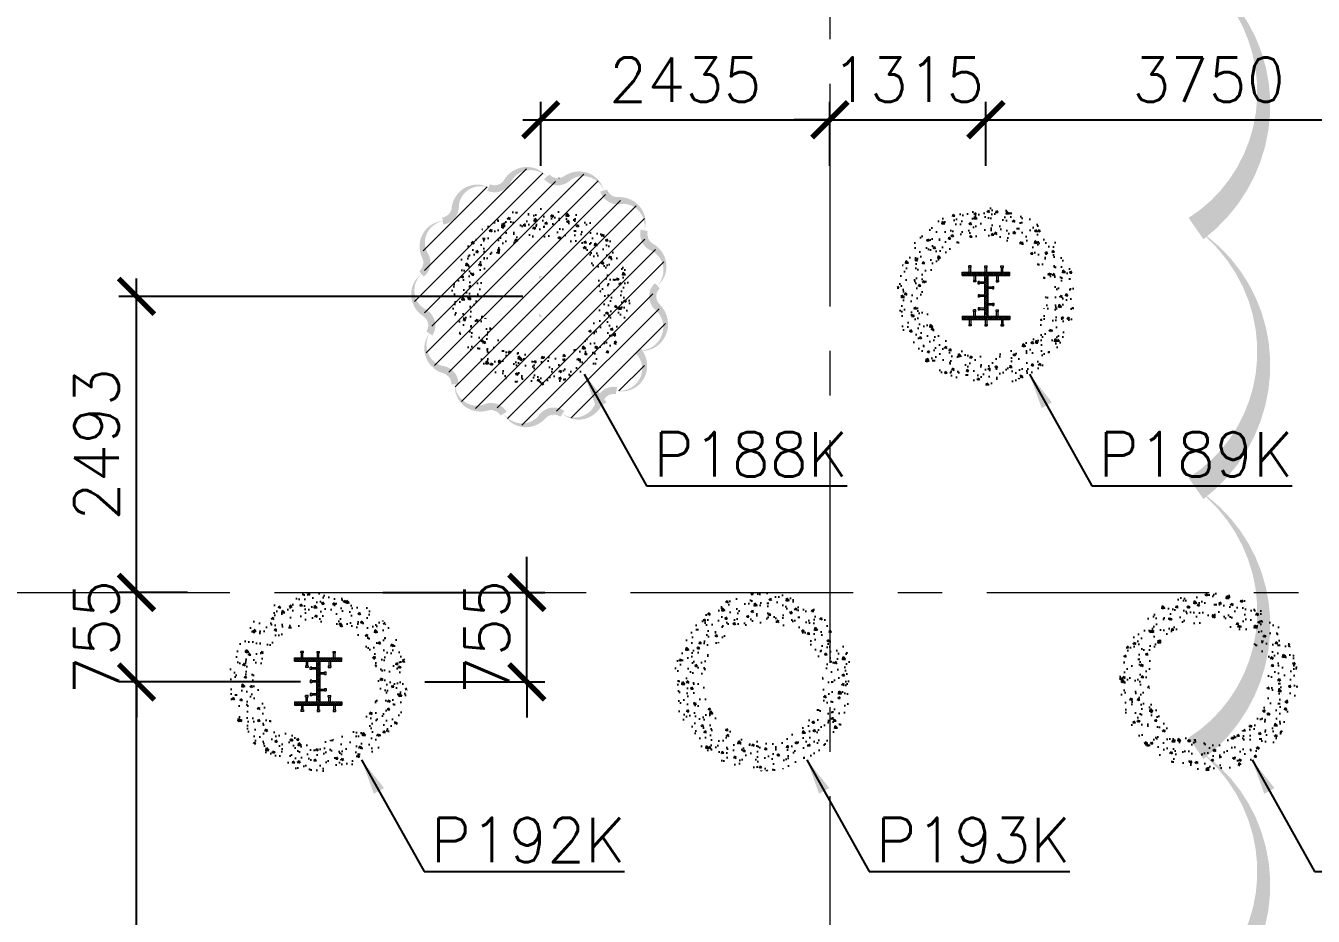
# Model space of a CAD drawing. Header units: millimetres. Extents: x -346728 to 1320345, y -537202 to -385966.
# Drawn here: x 199765 to 210610, y -435219 to -427720 of the extents above; entities that cross this region are included whole.
import ezdxf

# ---------------------------------------------------------------- set-up
doc = ezdxf.new("R2010")
doc.units = ezdxf.units.MM
doc.header["$LTSCALE"] = 100
doc.linetypes.add('X1326_GLB$0$CENTER', pattern=[2, 1.25, -0.25, 0.25, -0.25])
for name, color, linetype, lineweight in [('A-giao thong', 8, 'Continuous', 15), ('KCMANH', 8, 'Continuous', 13), ('KINGPOST', 5, 'Continuous', 20), ('X1326_GLB$0$A-tim', 8, 'X1326_GLB$0$CENTER', 9)]:
    doc.layers.add(name, color=color, linetype=linetype, lineweight=lineweight)
doc.layers.add('CL load', color=1, linetype='Continuous', plot=False)
for name, color, linetype in [('hach', 253, 'Continuous'), ('PILE MARK', 8, 'Continuous'), ('PL', 3, 'Continuous')]:
    doc.layers.add(name, color=color, linetype=linetype)
doc.styles.add('simplex', font='simplex.shx')
doc.dimstyles.new('100', dxfattribs={"dimscale": 150, "dimtxt": 2.5, "dimasz": 2, "dimexe": 1, "dimexo": 1, "dimgap": 1, "dimtad": 1, "dimdec": 0, "dimzin": 0, "dimdsep": 46, "dimtxsty": 'simplex', "dimblk": 'ARCHTICK', "dimcen": 1, "dimdle": 1, "dimclrd": 256, "dimclre": 256, "dimclrt": 6, "dimadec": 0, "dimazin": 0, "dimtfac": 1, "dimtdec": 0, "dimtix": 1, "dimtmove": 2, "dimatfit": 3, "dimfxl": 1, "dimtolj": 1, "dimtzin": 0, "dimarcsym": 0})
pattern_1 = [(45, (188543.33, 11377564.439), (-8.980256121, 8.980256121), []), (135, (188543.33, 11377564.439), (-8.980256121, -8.980256121), [])]

# ---------------------------------------------------------------- blocks, each defined once
blk = doc.blocks.new('_ArchTick')
at = {"color": 0, "linetype": 'ByBlock', "const_width": 0.15}
blk.add_lwpolyline([(-0.5, -0.5), (0.5, 0.5)], dxfattribs=at)
blk = doc.blocks.new('*D394')
at = {"layer": 'CL load', "lineweight": -2, "transparency": 16777216}
for p, q in [((204103, -428899), (204103, -428362)), ((206538, -428899), (206538, -428362)), ((203953, -428512), (206688, -428512))]:
    blk.add_line(p, q, dxfattribs=at)
at = {"layer": 'DEFPOINTS', "color": 0, "transparency": 16777216}
for p in [(206538, -428512), (204103, -429049, 0), (206538, -429049, 0)]:
    blk.add_point(p, dxfattribs=at)
at = {"layer": 'CL load', "lineweight": -2, "transparency": 16777216, "xscale": 300, "yscale": 300, "zscale": 300, "rotation": 180}
blk.add_blockref('_ArchTick', (204103, -428512), dxfattribs=at)
at = {"layer": 'CL load', "lineweight": -2, "transparency": 16777216, "xscale": 300, "yscale": 300, "zscale": 300}
blk.add_blockref('_ArchTick', (206538, -428512), dxfattribs=at)
at = {"layer": 'CL load', "color": 6, "transparency": 16777216, "insert": (205321, -428174), "char_height": 375, "attachment_point": 5, "style": 'simplex'}
blk.add_mtext('\\A1;2435', dxfattribs=at)
blk = doc.blocks.new('*D395')
at = {"layer": 'CL load', "lineweight": -2, "transparency": 16777216}
for p, q in [((206538, -428899), (206538, -428362)), ((207853, -428899), (207853, -428362)), ((206538, -428512), (206238, -428512)), ((206538, -428512), (207853, -428512)), ((207853, -428512), (208153, -428512))]:
    blk.add_line(p, q, dxfattribs=at)
at = {"layer": 'DEFPOINTS', "color": 0, "transparency": 16777216}
for p in [(207853, -428512), (206538, -429049, 0), (207853, -429049)]:
    blk.add_point(p, dxfattribs=at)
at = {"layer": 'CL load', "lineweight": -2, "transparency": 16777216, "xscale": 300, "yscale": 300, "zscale": 300}
blk.add_blockref('_ArchTick', (206538, -428512), dxfattribs=at)
at = {"layer": 'CL load', "lineweight": -2, "transparency": 16777216, "xscale": 300, "yscale": 300, "zscale": 300, "rotation": 180}
blk.add_blockref('_ArchTick', (207853, -428512), dxfattribs=at)
at = {"layer": 'CL load', "color": 6, "transparency": 16777216, "insert": (207196, -428174), "char_height": 375, "attachment_point": 5, "style": 'simplex'}
blk.add_mtext('\\A1;1315', dxfattribs=at)
blk = doc.blocks.new('*D396')
at = {"layer": 'CL load', "lineweight": -2, "transparency": 16777216}
for p, q in [((207853, -428899), (207853, -428362)), ((211603, -428899), (211603, -428362)), ((207703, -428512), (211753, -428512))]:
    blk.add_line(p, q, dxfattribs=at)
at = {"layer": 'DEFPOINTS', "color": 0, "transparency": 16777216}
for p in [(211603, -428512), (207853, -429049), (211603, -429049)]:
    blk.add_point(p, dxfattribs=at)
at = {"layer": 'CL load', "lineweight": -2, "transparency": 16777216, "xscale": 300, "yscale": 300, "zscale": 300, "rotation": 180}
blk.add_blockref('_ArchTick', (207853, -428512), dxfattribs=at)
at = {"layer": 'CL load', "lineweight": -2, "transparency": 16777216, "xscale": 300, "yscale": 300, "zscale": 300}
blk.add_blockref('_ArchTick', (211603, -428512), dxfattribs=at)
at = {"layer": 'CL load', "color": 6, "transparency": 16777216, "insert": (209728, -428174), "char_height": 375, "attachment_point": 5, "style": 'simplex'}
blk.add_mtext('\\A1;3750', dxfattribs=at)
blk = doc.blocks.new('*D411')
at = {"layer": 'CL load', "lineweight": -2, "transparency": 16777216}
for p, q in [((203986, -432492), (203986, -432192)), ((202772, -432492), (204136, -432492)), ((203986, -433246), (203986, -432492)), ((203128, -433246), (204136, -433246)), ((203986, -433246), (203986, -433546))]:
    blk.add_line(p, q, dxfattribs=at)
at = {"layer": 'DEFPOINTS', "color": 0, "transparency": 16777216}
for p in [(202622, -432492, 0), (203986, -432492), (202978, -433246, 0)]:
    blk.add_point(p, dxfattribs=at)
at = {"layer": 'CL load', "lineweight": -2, "transparency": 16777216, "xscale": 300, "yscale": 300, "zscale": 300}
for p, rotation in [((203986, -432492), 270), ((203986, -433246), 90)]:
    blk.add_blockref('_ArchTick', p, dxfattribs=dict(at, rotation=rotation))
at = {"layer": 'CL load', "color": 6, "transparency": 16777216, "insert": (203649, -432869), "char_height": 375, "attachment_point": 5, "rotation": 90, "style": 'simplex'}
blk.add_mtext('\\A1;755', dxfattribs=at)
blk = doc.blocks.new('*D417')
at = {"layer": 'CL load', "lineweight": -2, "transparency": 16777216}
for p, q in [((200698, -439892), (200698, -433096)), ((202078, -433246), (200548, -433246)), ((202078, -439742), (200548, -439742))]:
    blk.add_line(p, q, dxfattribs=at)
at = {"layer": 'DEFPOINTS', "color": 0, "transparency": 16777216}
for p in [(200698, -433246), (202228, -433246), (202228, -439742)]:
    blk.add_point(p, dxfattribs=at)
at = {"layer": 'CL load', "lineweight": -2, "transparency": 16777216, "xscale": 300, "yscale": 300, "zscale": 300}
for p, rotation in [((200698, -433246), 90), ((200698, -439742), 270)]:
    blk.add_blockref('_ArchTick', p, dxfattribs=dict(at, rotation=rotation))
at = {"layer": 'CL load', "color": 6, "transparency": 16777216, "insert": (200361, -436494), "char_height": 375, "attachment_point": 5, "rotation": 90, "style": 'simplex'}
blk.add_mtext('\\A1;6495', dxfattribs=at)
blk = doc.blocks.new('*D418')
at = {"layer": 'CL load', "lineweight": -2, "transparency": 16777216}
for p, q in [((200698, -432492), (200698, -432192)), ((201128, -432492), (200548, -432492)), ((200698, -433246), (200698, -432492)), ((202078, -433246), (200548, -433246)), ((200698, -433246), (200698, -433546))]:
    blk.add_line(p, q, dxfattribs=at)
at = {"layer": 'DEFPOINTS', "color": 0, "transparency": 16777216}
for p in [(200698, -432492), (201278, -432492), (202228, -433246)]:
    blk.add_point(p, dxfattribs=at)
at = {"layer": 'CL load', "lineweight": -2, "transparency": 16777216, "xscale": 300, "yscale": 300, "zscale": 300}
for p, rotation in [((200698, -432492), 270), ((200698, -433246), 90)]:
    blk.add_blockref('_ArchTick', p, dxfattribs=dict(at, rotation=rotation))
at = {"layer": 'CL load', "color": 6, "transparency": 16777216, "insert": (200361, -432869), "char_height": 375, "attachment_point": 5, "rotation": 90, "style": 'simplex'}
blk.add_mtext('\\A1;755', dxfattribs=at)
blk = doc.blocks.new('*D419')
at = {"layer": 'CL load', "lineweight": -2, "transparency": 16777216}
for p, q in [((200698, -432642), (200698, -429849)), ((203953, -429999), (200548, -429999)), ((201128, -432492), (200548, -432492))]:
    blk.add_line(p, q, dxfattribs=at)
at = {"layer": 'DEFPOINTS', "color": 0, "transparency": 16777216}
for p in [(200698, -429999), (204103, -429999), (201278, -432492)]:
    blk.add_point(p, dxfattribs=at)
at = {"layer": 'CL load', "lineweight": -2, "transparency": 16777216, "xscale": 300, "yscale": 300, "zscale": 300}
for p, rotation in [((200698, -429999), 90), ((200698, -432492), 270)]:
    blk.add_blockref('_ArchTick', p, dxfattribs=dict(at, rotation=rotation))
at = {"layer": 'CL load', "color": 6, "transparency": 16777216, "insert": (200361, -431245), "char_height": 375, "attachment_point": 5, "rotation": 90, "style": 'simplex'}
blk.add_mtext('\\A1;2493', dxfattribs=at)
blk = doc.blocks.new('LVL-KHUNGTEN')
blk.add_lwpolyline([(61072.9, 41092.8), (119123.5, 41092.8), (119123.5, 61.9), (61072.9, 61.9)], close=True)
blk = doc.blocks.new('KP50 TOI SAN L1')
at = {"ltscale": 0.1}
h = blk.add_hatch(color=3, dxfattribs=at)
h.dxf.hatch_style = 1
h.paths.add_polyline_path([(14, 171), (-14, 171), (-14, 142)])
h.paths.add_polyline_path([(-14, -142), (-14, -171), (14, -171)])
at = {"layer": 'KCMANH', "linetype": 'ByBlock'}
h = blk.add_hatch(dxfattribs=at)
h.set_pattern_fill('ANSI37', color=3, scale=4, style=0)
h.set_pattern_definition(pattern_1)
h.paths.add_polyline_path([(-200, 200), (-200, 171), (200, 171), (200, 200)])
h = blk.add_hatch(dxfattribs=at)
h.set_pattern_fill('ANSI37', color=3, scale=4, style=0)
h.set_pattern_definition([(45, (188728.93, 11377564.439), (-8.980256121, 8.980256121), []), (135, (188728.93, 11377564.439), (-8.980256121, -8.980256121), [])])
h.paths.add_polyline_path([(14, 171), (-14, 142), (-14, -142), (14, -171)])
h = blk.add_hatch(dxfattribs=at)
h.set_pattern_fill('ANSI37', color=3, scale=4, style=0)
h.set_pattern_definition(pattern_1)
h.paths.add_polyline_path([(-200, -171), (-200, -200), (200, -200), (200, -171)])
for p, q in [((-125, 253), (-146, 253)), ((-146, 240), (-146, 253)), ((-125, 240), (-146, 240)), ((-142, 200), (-142, 240)), ((-129, 200), (-129, 240)), ((-125, 240), (-125, 253)), ((-10, 253), (10, 253)), ((-10, 240), (-10, 253)), ((-10, 240), (10, 240)), ((-6, 200), (-6, 240)), ((6, 200), (6, 240)), ((10, 240), (10, 253)), ((125, 253), (146, 253)), ((125, 240), (125, 253)), ((125, 240), (146, 240)), ((129, 200), (129, 240)), ((142, 200), (142, 240)), ((146, 240), (146, 253)), ((-85, 131), (-106, 131)), ((-106, 131), (-106, 118)), ((-85, 118), (-106, 118)), ((-102, 171), (-102, 131)), ((-89, 171), (-89, 131)), ((-85, 131), (-85, 118)), ((-67, 100), (-67, 120)), ((-54, 120), (-67, 120)), ((-54, 100), (-54, 120)), ((-14, 116), (-54, 116)), ((85, 131), (106, 131)), ((85, 131), (85, 118)), ((85, 118), (106, 118)), ((89, 171), (89, 131)), ((102, 171), (102, 131)), ((106, 131), (106, 118)), ((-54, 100), (-67, 100)), ((-67, 10), (-67, -10)), ((-54, 10), (-67, 10)), ((-14, 104), (-54, 104)), ((-54, 10), (-54, -10)), ((-14, 6), (-54, 6)), ((14, 76), (54, 76)), ((14, 64), (54, 64)), ((54, 60), (54, 80)), ((54, 80), (67, 80)), ((54, 60), (67, 60)), ((67, 60), (67, 80)), ((-54, -10), (-67, -10)), ((-67, -100), (-67, -120)), ((-54, -100), (-67, -100)), ((-14, -6), (-54, -6)), ((-54, -100), (-54, -120)), ((-14, -104), (-54, -104)), ((14, -64), (54, -64)), ((14, -76), (54, -76)), ((54, -60), (54, -80)), ((54, -60), (67, -60)), ((54, -80), (67, -80)), ((67, -60), (67, -80)), ((-142, -200), (-142, -240)), ((-129, -200), (-129, -240)), ((-85, -118), (-106, -118)), ((-106, -131), (-106, -118)), ((-85, -131), (-106, -131)), ((-102, -171), (-102, -131)), ((-89, -171), (-89, -131)), ((-85, -131), (-85, -118)), ((-54, -120), (-67, -120)), ((-14, -116), (-54, -116)), ((-6, -200), (-6, -240)), ((6, -200), (6, -240)), ((85, -118), (106, -118)), ((85, -131), (85, -118)), ((85, -131), (106, -131)), ((89, -171), (89, -131)), ((102, -171), (102, -131)), ((106, -131), (106, -118)), ((129, -200), (129, -240)), ((142, -200), (142, -240)), ((-125, -240), (-146, -240)), ((-146, -240), (-146, -253)), ((-125, -253), (-146, -253)), ((-125, -240), (-125, -253)), ((-10, -240), (10, -240)), ((-10, -240), (-10, -253)), ((-10, -253), (10, -253)), ((10, -240), (10, -253)), ((125, -240), (146, -240)), ((125, -240), (125, -253)), ((125, -253), (146, -253)), ((146, -240), (146, -253))]:
    blk.add_line(p, q, dxfattribs=at)
at = {"layer": 'KCMANH', "color": 3, "linetype": 'ByBlock'}
blk.add_line((-200, 200), (200, 200), dxfattribs=at)
at = {"layer": 'KINGPOST', "color": 3, "linetype": 'ByBlock'}
for p, q in [((-200, 171), (-200, 200)), ((-200, 171), (200, 171)), ((-14, 171), (-14, -171)), ((-14, 142), (14, 171)), ((14, 171), (14, -171)), ((200, 171), (200, 200)), ((-200, -171), (200, -171)), ((-200, -171), (-200, -200)), ((-200, -200), (200, -200)), ((-14, -142), (14, -171)), ((200, -171), (200, -200))]:
    blk.add_line(p, q, dxfattribs=at)
at = {"layer": 'KINGPOST', "color": 6, "linetype": 'ByBlock'}
blk.add_lwpolyline([(-14, 0), (14, 0)], dxfattribs=at)
blk = doc.blocks.new('B1 Kingpost Layout Plan1')
at = {"layer": 'KCMANH', "linetype": 'ByBlock'}
for p in [(57490, -15229, 0), (51865, -18476, 0)]:
    blk.add_blockref('KP50 TOI SAN L1', p, dxfattribs=at)

msp = doc.modelspace()

# ---------------------------------------------------------------- hatches: boundary and pattern name
at = {"ltscale": 0.1}
h = msp.add_hatch(color=3, dxfattribs=at)
h.dxf.hatch_style = 1
h.paths.add_polyline_path([(204117.7, -429827.6), (204088.9, -429827.6), (204088.9, -429856.4)])
h.paths.add_polyline_path([(204088.9, -430141.2), (204088.9, -430170), (204117.7, -430170)])
at = {"layer": 'A-giao thong', "transparency": 33554572}
h = msp.add_hatch(dxfattribs=at)
h.set_pattern_fill('ANSI31', color=256, scale=1000)
h.set_pattern_definition([(45, (165754.3, -527255.43), (-88.38835, 88.38835), [])])
edge = h.paths.add_edge_path()
edge.add_arc((204948.4, -429763.1), 200.1, 313.189, 423.189)
edge.add_arc((205094.2, -429474.6), 123.2, 165.32463, 243.189, ccw=False)
edge.add_arc((204781.2, -429392.6), 200.3, 345.32463, 455.32463)
edge.add_arc((204751.2, -429070.5), 123.2, 197.45235, 275.32463, ccw=False)
edge.add_arc((204442.7, -429167.5), 200.2, 17.45235, 127.45235)
edge.add_arc((204246, -428910.7), 123.2, 221.33742, 307.45235, ccw=False)
edge.add_arc((204000.9, -429126.3), 203.2, 41.33742, 151.33742)
edge.add_arc((203714.6, -428969.8), 123.2, 245.97207, 331.33742, ccw=False)
edge.add_arc((203582.9, -429265.2), 200.3, 65.97207, 175.97207)
edge.add_arc((203260.2, -429242.5), 123.2, 278.09941, 355.97207, ccw=False)
edge.add_arc((203305.8, -429562.7), 200.3, 98.09941, 208.09941)
edge.add_arc((203020.4, -429715.1), 123.2, -50.51419, 28.09941, ccw=False)
edge.add_arc((203226.4, -429965), 200.7, 129.48581, 239.48581)
edge.add_arc((203061.9, -430244), 123.2, -33.38585, 59.48581, ccw=False)
edge.add_arc((203331.9, -430421.9), 200.1, 146.61415, 256.61415)
edge.add_arc((203257, -430736.4), 123.2, -1.25134, 76.61415, ccw=False)
edge.add_arc((203580.5, -430743.5), 200.3, 178.74866, 288.74866)
edge.add_arc((203684.5, -431049.8), 123.2, 30.87684, 108.74866, ccw=False)
edge.add_arc((203962, -430883.9), 200.2, 210.87684, 320.87684)
edge.add_arc((204212.9, -431087.9), 123.2, 54.01227, 140.87684, ccw=False)
edge.add_arc((204404.7, -430823.9), 203.1, 234.01227, 344.01227)
edge.add_arc((204718.4, -430913.8), 123.2, 79.39644, 164.01227, ccw=False)
edge.add_arc((204777.9, -430595.9), 200.3, 259.39644, 404.1286)
edge.add_arc((204942.8, -430245.5), 212, 264.27964, 407.39823)
edge.add_arc((205169.6, -429998.8), 123.2, 133.189, 227.39823, ccw=False)
at = {"layer": 'hach'}
h = msp.add_hatch(dxfattribs=at)
h.set_pattern_fill('ANSI31', color=256, scale=70)
h.set_pattern_definition([(45, (121918.56, -508591.22), (-157.15448, 157.15448), [])])
h.paths.add_polyline_path([(142200.7, -410142.2), (128621.2, -428107.5), (155914.1, -501359), (162214.1, -503970.9), (238136.4, -469396.6), (242695.2, -462329.4), (242687.2, -415142.7), (237685.1, -410142.2)])
h.paths.add_polyline_path([(142797.9, -411342.2), (129975.7, -428305.7), (156856.2, -500450.6), (162191.6, -502662.6), (237318.8, -468450.4), (241495.1, -461976.1), (241487, -415639.4), (237188.2, -411342.2)], flags=16)
h = msp.add_hatch(dxfattribs=at)
h.set_pattern_fill('AR-CONC', color=256, scale=4)
h.set_pattern_definition([(50, (121918.56, -508591.2), (728.7387, -63.7563), [76.2, -838.2]), (355, (121918.56, -508591.2), (-140.9737, 764.2274), [60.96, -670.5623]), (100.45144, (121979.3, -508596.54), (587.765, 700.471), [64.76, -712.361]), (46.1842, (121918.6, -508388), (1084.316, -168.1693), [114.3, -1257.3]), (96.63556, (122008.9, -508402), (949.6165, 989.7045), [97.14, -1068.5424]), (351.18415, (121918.6, -508388), (949.6165, 989.7045), [91.44, -1005.839]), (21, (122020.16, -508438.8), (606.4576, -409.0608), [76.2, -838.2]), (326, (122020.16, -508438.8), (247.208, 736.752), [60.96, -670.56]), (71.45144, (122070.7, -508472.9), (853.6657, 327.691), [64.76, -712.3598]), (37.5, (121918.56, -508591.22), (12.3544, 338.22016), [0, -662.432, 0, -680.72, 0, -673.1]), (7.5, (121918.56, -508591.22), (267.27865, 400.7223), [0, -388.112, 0, -647.192, 0, -256.54]), (327.5, (121692, -508591.22), (542.3624, -22.91498), [0, -254, 0, -792.48, 0, -1051.56]), (317.5, (121590.4, -508591.2), (592.5167, 101.706), [0, -330.2, 0, -526.288, 0, -746.76])])
h.paths.add_polyline_path([(142200.7, -410142.2), (128621.2, -428107.5), (155914.1, -501359), (162214.1, -503970.9), (238136.4, -469396.6), (242695.2, -462329.4), (242687.2, -415142.7), (237685.1, -410142.2)])
h.paths.add_polyline_path([(142797.9, -411342.2), (129975.7, -428305.7), (156856.2, -500450.6), (162191.6, -502662.6), (237318.8, -468450.4), (241495.1, -461976.1), (241487, -415639.4), (237188.2, -411342.2)], flags=16)
at = {"layer": 'PL'}
h = msp.add_hatch(dxfattribs=at)
h.set_pattern_fill('AR-CONC', color=6)
h.set_pattern_definition([(130, (211605.03, -442460.07), (-182.1847, -15.9391), [19.05, -209.55]), (185, (211605.03, -442460.07), (35.2434, 191.0568), [15.24, -167.6406]), (79.5486, (211589.85, -442461.4), (-146.9412, 175.1178), [16.19, -178.0902]), (133.8158, (211605.03, -442409.27), (-271.079, -42.0423), [28.575, -314.325]), (83.3644, (211582.44, -442412.78), (-237.404, 247.426), [24.285, -267.1356]), (188.8158, (211605.03, -442409.27), (-237.404, 247.426), [22.86, -251.4597]), (159, (211579.63, -442421.97), (-151.6144, -102.2652), [19.05, -209.55]), (214, (211579.63, -442421.97), (-61.802, 184.188), [15.24, -167.64]), (108.5486, (211567, -442430.5), (-213.4164, 81.9228), [16.19, -178.09]), (142.5, (211605.03, -442460.07), (-3.0886, 84.55504), [0, -165.608, 0, -170.18, 0, -168.275]), (172.5, (211605.03, -442460.07), (-66.81966, 100.1806), [0, -97.028, 0, -161.798, 0, -64.135]), (212.5, (211661.67, -442460.07), (-135.5906, -5.72874), [0, -63.5, 0, -198.12, 0, -262.89]), (222.5, (211687.07, -442460.07), (-148.1292, 25.4265), [0, -82.55, 0, -131.572, 0, -186.69])])
edge = h.paths.add_edge_path()
edge.add_ellipse((204103.3, -429998.8), major_axis=(530.3, 530.3), ratio=1, start_angle=135, end_angle=315)
edge.add_ellipse((204103.3, -429998.8), major_axis=(530.3, 530.3), ratio=1, start_angle=315, end_angle=495)
edge = h.paths.add_edge_path(flags=16)
edge.add_ellipse((204103.3, -429998.8), major_axis=(-353.6, 353.6), ratio=1, start_angle=45, end_angle=225, ccw=False)
edge.add_ellipse((204103.3, -429998.8), major_axis=(-353.6, 353.6), ratio=1, start_angle=-135, end_angle=45, ccw=False)
h.paths.add_polyline_path([(204103.3, -429498.8), (204536.3, -430248.8), (203670.3, -430248.8)], flags=0)
h = msp.add_hatch(dxfattribs=at)
h.set_pattern_fill('AR-CONC', color=6)
h.set_pattern_definition([(130, (211605.03, -442460.07), (-182.1847, -15.9391), [19.05, -209.55]), (185, (211605.03, -442460.07), (35.2434, 191.0568), [15.24, -167.6406]), (79.5486, (211589.85, -442461.4), (-146.9412, 175.1178), [16.19, -178.0902]), (133.8158, (211605.03, -442409.27), (-271.079, -42.0423), [28.575, -314.325]), (83.3644, (211582.44, -442412.78), (-237.404, 247.426), [24.285, -267.1356]), (188.8158, (211605.03, -442409.27), (-237.404, 247.426), [22.86, -251.4597]), (159, (211579.63, -442421.97), (-151.6144, -102.2652), [19.05, -209.55]), (214, (211579.63, -442421.97), (-61.802, 184.188), [15.24, -167.64]), (108.5486, (211567, -442430.5), (-213.4164, 81.9228), [16.19, -178.09]), (142.5, (211605.03, -442460.07), (-3.0886, 84.55504), [0, -165.608, 0, -170.18, 0, -168.275]), (172.5, (211605.03, -442460.07), (-66.81966, 100.1806), [0, -97.028, 0, -161.798, 0, -64.135]), (212.5, (211661.673, -442460.07), (-135.5906, -5.72874), [0, -63.5, 0, -198.12, 0, -262.89]), (222.5, (211687.07, -442460.07), (-148.1292, 25.4265), [0, -82.55, 0, -131.572, 0, -186.69])])
edge = h.paths.add_edge_path()
edge.add_ellipse((204103.3, -429998.8), major_axis=(530.3, 530.3), ratio=1, start_angle=135, end_angle=315)
edge.add_ellipse((204103.3, -429998.8), major_axis=(530.3, 530.3), ratio=1, start_angle=315, end_angle=495)
edge = h.paths.add_edge_path(flags=16)
edge.add_ellipse((204103.3, -429998.8), major_axis=(-353.6, 353.6), ratio=1, start_angle=45, end_angle=225, ccw=False)
edge.add_ellipse((204103.3, -429998.8), major_axis=(353.6, 353.6), ratio=1, start_angle=-45, end_angle=135, ccw=False)
h.paths.add_polyline_path([(204103.3, -429498.8), (204536.3, -430248.8), (203670.3, -430248.8)], flags=0)
h = msp.add_hatch(dxfattribs=at)
h.set_pattern_fill('AR-CONC', color=6)
h.set_pattern_definition([(130, (207855.03, -442460.07), (-182.1847, -15.9391), [19.05, -209.55]), (185, (207855.03, -442460.07), (35.2434, 191.0568), [15.24, -167.6406]), (79.5486, (207839.85, -442461.4), (-146.9412, 175.1178), [16.19, -178.0902]), (133.8158, (207855.03, -442409.27), (-271.079, -42.0423), [28.575, -314.325]), (83.3644, (207832.44, -442412.78), (-237.404, 247.426), [24.285, -267.1356]), (188.8158, (207855.03, -442409.27), (-237.404, 247.426), [22.86, -251.46]), (159, (207829.63, -442421.97), (-151.6144, -102.2652), [19.05, -209.55]), (214, (207829.63, -442421.97), (-61.802, 184.188), [15.24, -167.64]), (108.5486, (207817, -442430.5), (-213.4164, 81.9228), [16.19, -178.09]), (142.5, (207855.03, -442460.07), (-3.0886, 84.55504), [0, -165.608, 0, -170.18, 0, -168.275]), (172.5, (207855.03, -442460.07), (-66.81966, 100.1806), [0, -97.028, 0, -161.798, 0, -64.135]), (212.5, (207911.67, -442460.07), (-135.5906, -5.72874), [0, -63.5, 0, -198.12, 0, -262.89]), (222.5, (207937.07, -442460.07), (-148.1292, 25.4265), [0, -82.55, 0, -131.572, 0, -186.69])])
edge = h.paths.add_edge_path()
edge.add_ellipse((207853.3, -429998.8), major_axis=(530.3, 530.3), ratio=1, start_angle=135, end_angle=315)
edge.add_ellipse((207853.3, -429998.8), major_axis=(530.3, 530.3), ratio=1, start_angle=315, end_angle=495)
edge = h.paths.add_edge_path(flags=16)
edge.add_ellipse((207853.3, -429998.8), major_axis=(-353.6, 353.6), ratio=1, start_angle=45, end_angle=225, ccw=False)
edge.add_ellipse((207853.3, -429998.8), major_axis=(-353.6, 353.6), ratio=1, start_angle=-135, end_angle=45, ccw=False)
h.paths.add_polyline_path([(207853.3, -429498.8), (208286.3, -430248.8), (207420.3, -430248.8)], flags=0)
h = msp.add_hatch(dxfattribs=at)
h.set_pattern_fill('AR-CONC', color=6)
h.set_pattern_definition([(130, (207855.03, -442460.07), (-182.1847, -15.9391), [19.05, -209.55]), (185, (207855.03, -442460.07), (35.2434, 191.0568), [15.24, -167.6406]), (79.5486, (207839.85, -442461.4), (-146.9412, 175.1178), [16.19, -178.0902]), (133.8158, (207855.03, -442409.27), (-271.079, -42.0423), [28.575, -314.325]), (83.3644, (207832.44, -442412.78), (-237.404, 247.426), [24.285, -267.1356]), (188.8158, (207855.03, -442409.27), (-237.404, 247.426), [22.86, -251.46]), (159, (207829.63, -442421.97), (-151.6144, -102.2652), [19.05, -209.55]), (214, (207829.63, -442421.97), (-61.802, 184.188), [15.24, -167.64]), (108.5486, (207817, -442430.5), (-213.4164, 81.9228), [16.19, -178.09]), (142.5, (207855.03, -442460.07), (-3.0886, 84.55504), [0, -165.608, 0, -170.18, 0, -168.275]), (172.5, (207855.03, -442460.07), (-66.81966, 100.1806), [0, -97.028, 0, -161.798, 0, -64.135]), (212.5, (207911.673, -442460.07), (-135.5906, -5.72874), [0, -63.5, 0, -198.12, 0, -262.89]), (222.5, (207937.07, -442460.07), (-148.1292, 25.4265), [0, -82.55, 0, -131.572, 0, -186.69])])
edge = h.paths.add_edge_path()
edge.add_ellipse((207853.3, -429998.8), major_axis=(530.3, 530.3), ratio=1, start_angle=135, end_angle=315)
edge.add_ellipse((207853.3, -429998.8), major_axis=(530.3, 530.3), ratio=1, start_angle=315, end_angle=495)
edge = h.paths.add_edge_path(flags=16)
edge.add_ellipse((207853.3, -429998.8), major_axis=(-353.6, 353.6), ratio=1, start_angle=45, end_angle=225, ccw=False)
edge.add_ellipse((207853.3, -429998.8), major_axis=(353.6, 353.6), ratio=1, start_angle=-45, end_angle=135, ccw=False)
h.paths.add_polyline_path([(207853.3, -429498.8), (208286.3, -430248.8), (207420.3, -430248.8)], flags=0)
h = msp.add_hatch(dxfattribs=at)
h.set_pattern_fill('AR-CONC', color=6)
h.set_pattern_definition([(130, (213480.03, -445707.67), (-182.1847, -15.9391), [19.05, -209.55]), (185, (213480.03, -445707.67), (35.2434, 191.0568), [15.24, -167.6406]), (79.5486, (213464.85, -445709), (-146.9412, 175.1178), [16.19, -178.0902]), (133.8158, (213480.03, -445656.87), (-271.079, -42.0423), [28.575, -314.325]), (83.3644, (213457.44, -445660.37), (-237.404, 247.426), [24.285, -267.1356]), (188.8158, (213480.03, -445656.87), (-237.404, 247.426), [22.86, -251.4597]), (159, (213454.63, -445669.57), (-151.6144, -102.2652), [19.05, -209.55]), (214, (213454.63, -445669.57), (-61.802, 184.188), [15.24, -167.64]), (108.5486, (213442, -445678.09), (-213.4164, 81.9228), [16.19, -178.09]), (142.5, (213480.03, -445707.67), (-3.0886, 84.55504), [0, -165.608, 0, -170.18, 0, -168.275]), (172.5, (213480.03, -445707.67), (-66.81966, 100.18057), [0, -97.028, 0, -161.798, 0, -64.135]), (212.5, (213536.67, -445707.67), (-135.5906, -5.72874), [0, -63.5, 0, -198.12, 0, -262.89]), (222.5, (213562.07, -445707.67), (-148.1292, 25.4265), [0, -82.55, 0, -131.572, 0, -186.69])])
edge = h.paths.add_edge_path()
edge.add_ellipse((202228.3, -433246.4), major_axis=(530.3, 530.3), ratio=1, start_angle=135, end_angle=315)
edge.add_ellipse((202228.3, -433246.4), major_axis=(-530.3, 530.3), ratio=1, start_angle=225, end_angle=405)
edge = h.paths.add_edge_path(flags=16)
edge.add_ellipse((202228.3, -433246.4), major_axis=(-353.6, 353.6), ratio=1, start_angle=45, end_angle=225, ccw=False)
edge.add_ellipse((202228.3, -433246.4), major_axis=(353.6, 353.6), ratio=1, start_angle=-45, end_angle=135, ccw=False)
h.paths.add_polyline_path([(202228.3, -432746.4), (202661.3, -433496.4), (201795.3, -433496.4)], flags=0)
h = msp.add_hatch(dxfattribs=at)
h.set_pattern_fill('AR-CONC', color=6)
h.set_pattern_definition([(130, (213480.03, -445707.67), (-182.1847, -15.9391), [19.05, -209.55]), (185, (213480.03, -445707.67), (35.2434, 191.0568), [15.24, -167.6406]), (79.5486, (213464.85, -445709), (-146.9412, 175.1178), [16.19, -178.0902]), (133.8158, (213480.03, -445656.87), (-271.079, -42.0423), [28.575, -314.325]), (83.3644, (213457.44, -445660.37), (-237.404, 247.426), [24.285, -267.1356]), (188.8158, (213480.03, -445656.87), (-237.404, 247.426), [22.86, -251.4597]), (159, (213454.63, -445669.57), (-151.6144, -102.2652), [19.05, -209.55]), (214, (213454.63, -445669.57), (-61.802, 184.188), [15.24, -167.64]), (108.5486, (213442, -445678.09), (-213.4164, 81.9228), [16.19, -178.09]), (142.5, (213480.03, -445707.67), (-3.0886, 84.55504), [0, -165.608, 0, -170.18, 0, -168.275]), (172.5, (213480.03, -445707.67), (-66.81966, 100.18057), [0, -97.028, 0, -161.798, 0, -64.135]), (212.5, (213536.673, -445707.67), (-135.5906, -5.72874), [0, -63.5, 0, -198.12, 0, -262.89]), (222.5, (213562.07, -445707.67), (-148.1292, 25.4265), [0, -82.55, 0, -131.572, 0, -186.69])])
edge = h.paths.add_edge_path()
edge.add_ellipse((202228.3, -433246.4), major_axis=(530.3, 530.3), ratio=1, start_angle=135, end_angle=315)
edge.add_ellipse((202228.3, -433246.4), major_axis=(-530.3, 530.3), ratio=1, start_angle=225, end_angle=405)
edge = h.paths.add_edge_path(flags=16)
edge.add_ellipse((202228.3, -433246.4), major_axis=(-353.6, 353.6), ratio=1, start_angle=45, end_angle=225, ccw=False)
edge.add_ellipse((202228.3, -433246.4), major_axis=(353.6, 353.6), ratio=1, start_angle=-45, end_angle=135, ccw=False)
h.paths.add_polyline_path([(202228.3, -432746.4), (202661.3, -433496.4), (201795.3, -433496.4)], flags=0)
h = msp.add_hatch(dxfattribs=at)
h.set_pattern_fill('AR-CONC', color=6)
h.set_pattern_definition([(130, (209730.03, -445707.67), (-182.1847, -15.9391), [19.05, -209.55]), (185, (209730.03, -445707.67), (35.2434, 191.0568), [15.24, -167.6406]), (79.5486, (209714.85, -445709), (-146.9412, 175.1178), [16.19, -178.0902]), (133.8158, (209730.03, -445656.87), (-271.079, -42.0423), [28.575, -314.325]), (83.3644, (209707.44, -445660.37), (-237.404, 247.426), [24.285, -267.1356]), (188.8158, (209730.03, -445656.87), (-237.404, 247.426), [22.86, -251.46]), (159, (209704.63, -445669.57), (-151.6144, -102.2652), [19.05, -209.55]), (214, (209704.63, -445669.57), (-61.802, 184.188), [15.24, -167.64]), (108.5486, (209692, -445678.09), (-213.4164, 81.9228), [16.19, -178.09]), (142.5, (209730.03, -445707.67), (-3.0886, 84.55504), [0, -165.608, 0, -170.18, 0, -168.275]), (172.5, (209730.03, -445707.67), (-66.81966, 100.1806), [0, -97.028, 0, -161.798, 0, -64.135]), (212.5, (209786.67, -445707.67), (-135.5906, -5.72874), [0, -63.5, 0, -198.12, 0, -262.89]), (222.5, (209812.07, -445707.67), (-148.1292, 25.4265), [0, -82.55, 0, -131.572, 0, -186.69])])
edge = h.paths.add_edge_path()
edge.add_ellipse((205978.3, -433246.4), major_axis=(530.3, 530.3), ratio=1, start_angle=135, end_angle=315)
edge.add_ellipse((205978.3, -433246.4), major_axis=(-530.3, 530.3), ratio=1, start_angle=225, end_angle=405)
edge = h.paths.add_edge_path(flags=16)
edge.add_ellipse((205978.3, -433246.4), major_axis=(-353.6, 353.6), ratio=1, start_angle=45, end_angle=225, ccw=False)
edge.add_ellipse((205978.3, -433246.4), major_axis=(353.6, 353.6), ratio=1, start_angle=-45, end_angle=135, ccw=False)
h.paths.add_polyline_path([(205978.3, -432746.4), (206411.3, -433496.4), (205545.3, -433496.4)], flags=0)
h = msp.add_hatch(dxfattribs=at)
h.set_pattern_fill('AR-CONC', color=6)
h.set_pattern_definition([(130, (209730.03, -445707.67), (-182.1847, -15.9391), [19.05, -209.55]), (185, (209730.03, -445707.67), (35.2434, 191.0568), [15.24, -167.6406]), (79.5486, (209714.85, -445709), (-146.9412, 175.1178), [16.19, -178.0902]), (133.8158, (209730.03, -445656.87), (-271.079, -42.0423), [28.575, -314.325]), (83.3644, (209707.44, -445660.37), (-237.404, 247.426), [24.285, -267.1356]), (188.8158, (209730.03, -445656.87), (-237.404, 247.426), [22.86, -251.46]), (159, (209704.63, -445669.57), (-151.6144, -102.2652), [19.05, -209.55]), (214, (209704.63, -445669.57), (-61.802, 184.188), [15.24, -167.64]), (108.5486, (209692, -445678.09), (-213.4164, 81.9228), [16.19, -178.09]), (142.5, (209730.03, -445707.67), (-3.0886, 84.55504), [0, -165.608, 0, -170.18, 0, -168.275]), (172.5, (209730.03, -445707.67), (-66.81966, 100.1806), [0, -97.028, 0, -161.798, 0, -64.135]), (212.5, (209786.673, -445707.67), (-135.5906, -5.72874), [0, -63.5, 0, -198.12, 0, -262.89]), (222.5, (209812.07, -445707.67), (-148.1292, 25.4265), [0, -82.55, 0, -131.572, 0, -186.69])])
edge = h.paths.add_edge_path()
edge.add_ellipse((205978.3, -433246.4), major_axis=(530.3, 530.3), ratio=1, start_angle=135, end_angle=315)
edge.add_ellipse((205978.3, -433246.4), major_axis=(-530.3, 530.3), ratio=1, start_angle=225, end_angle=405)
edge = h.paths.add_edge_path(flags=16)
edge.add_ellipse((205978.3, -433246.4), major_axis=(-353.6, 353.6), ratio=1, start_angle=45, end_angle=225, ccw=False)
edge.add_ellipse((205978.3, -433246.4), major_axis=(353.6, 353.6), ratio=1, start_angle=-45, end_angle=135, ccw=False)
h.paths.add_polyline_path([(205978.3, -432746.4), (206411.3, -433496.4), (205545.3, -433496.4)], flags=0)
h = msp.add_hatch(dxfattribs=at)
h.set_pattern_fill('AR-CONC', color=6)
h.set_pattern_definition([(130, (205980.03, -445707.67), (-182.1847, -15.9391), [19.05, -209.55]), (185, (205980.03, -445707.67), (35.2434, 191.0568), [15.24, -167.6406]), (79.5486, (205964.85, -445709), (-146.9412, 175.1178), [16.19, -178.0902]), (133.8158, (205980.03, -445656.87), (-271.079, -42.0423), [28.575, -314.325]), (83.3644, (205957.44, -445660.37), (-237.404, 247.426), [24.285, -267.1356]), (188.8158, (205980.03, -445656.87), (-237.404, 247.426), [22.86, -251.46]), (159, (205954.63, -445669.57), (-151.6144, -102.2652), [19.05, -209.55]), (214, (205954.63, -445669.57), (-61.802, 184.188), [15.24, -167.64]), (108.5486, (205942, -445678.09), (-213.4164, 81.9228), [16.19, -178.09]), (142.5, (205980.03, -445707.67), (-3.0886, 84.55504), [0, -165.608, 0, -170.18, 0, -168.275]), (172.5, (205980.03, -445707.67), (-66.81966, 100.1806), [0, -97.028, 0, -161.798, 0, -64.135]), (212.5, (206036.67, -445707.67), (-135.5906, -5.72874), [0, -63.5, 0, -198.12, 0, -262.89]), (222.5, (206062.07, -445707.67), (-148.1292, 25.4265), [0, -82.55, 0, -131.572, 0, -186.69])])
edge = h.paths.add_edge_path()
edge.add_ellipse((209728.3, -433246.4), major_axis=(530.3, 530.3), ratio=1, start_angle=135, end_angle=315)
edge.add_ellipse((209728.3, -433246.4), major_axis=(-530.3, 530.3), ratio=1, start_angle=225, end_angle=405)
edge = h.paths.add_edge_path(flags=16)
edge.add_ellipse((209728.3, -433246.4), major_axis=(-353.6, 353.6), ratio=1, start_angle=45, end_angle=225, ccw=False)
edge.add_ellipse((209728.3, -433246.4), major_axis=(353.6, 353.6), ratio=1, start_angle=-45, end_angle=135, ccw=False)
h.paths.add_polyline_path([(209728.3, -432746.4), (210161.3, -433496.4), (209295.3, -433496.4)], flags=0)
h = msp.add_hatch(dxfattribs=at)
h.set_pattern_fill('AR-CONC', color=6)
h.set_pattern_definition([(130, (205980.03, -445707.67), (-182.1847, -15.9391), [19.05, -209.55]), (185, (205980.03, -445707.67), (35.2434, 191.0568), [15.24, -167.6406]), (79.5486, (205964.85, -445709), (-146.9412, 175.1178), [16.19, -178.0902]), (133.8158, (205980.03, -445656.87), (-271.079, -42.0423), [28.575, -314.325]), (83.3644, (205957.44, -445660.37), (-237.404, 247.426), [24.285, -267.1356]), (188.8158, (205980.03, -445656.87), (-237.404, 247.426), [22.86, -251.46]), (159, (205954.63, -445669.57), (-151.6144, -102.2652), [19.05, -209.55]), (214, (205954.63, -445669.57), (-61.802, 184.188), [15.24, -167.64]), (108.5486, (205942, -445678.09), (-213.4164, 81.9228), [16.19, -178.09]), (142.5, (205980.03, -445707.67), (-3.0886, 84.55504), [0, -165.608, 0, -170.18, 0, -168.275]), (172.5, (205980.03, -445707.67), (-66.81966, 100.1806), [0, -97.028, 0, -161.798, 0, -64.135]), (212.5, (206036.673, -445707.67), (-135.5906, -5.72874), [0, -63.5, 0, -198.12, 0, -262.89]), (222.5, (206062.07, -445707.67), (-148.1292, 25.4265), [0, -82.55, 0, -131.572, 0, -186.69])])
edge = h.paths.add_edge_path()
edge.add_ellipse((209728.3, -433246.4), major_axis=(530.3, 530.3), ratio=1, start_angle=135, end_angle=315)
edge.add_ellipse((209728.3, -433246.4), major_axis=(-530.3, 530.3), ratio=1, start_angle=225, end_angle=405)
edge = h.paths.add_edge_path(flags=16)
edge.add_ellipse((209728.3, -433246.4), major_axis=(-353.6, 353.6), ratio=1, start_angle=45, end_angle=225, ccw=False)
edge.add_ellipse((209728.3, -433246.4), major_axis=(353.6, 353.6), ratio=1, start_angle=-45, end_angle=135, ccw=False)
h.paths.add_polyline_path([(209728.3, -432746.4), (210161.3, -433496.4), (209295.3, -433496.4)], flags=0)

# ---------------------------------------------------------------- linework, layer by layer
at = {"elevation": -1404.9}
msp.add_lwpolyline([(209622.4, -427239.7, 0, 218.9, -0.5205671), (209622.4, -429428.2, 0, 218.9, -0.5205671), (209622.4, -431616.7, 0, 218.9, -0.5205671), (209622.4, -433805.3, 0, 218.9, -0.5205671), (209622.4, -435993.8, 0, 218.9, -0.5205671), (209467.6, -438027.6, 0, 218.9, -0.5205671), (207279.1, -438027.6, 0, 218.9, -0.5205671), (205090.6, -438027.6, 0, 218.9, -0.5205671), (202902.1, -438027.6, 0, 218.9, -0.5205671), (200713.6, -438027.6, 0, 218.9, -0.5205671), (198525.1, -438027.6, 0, 218.9, -0.5205671), (196336.6, -438027.6, 0, 218.9, -0.5205671), (194148.1, -438027.6, 0, 218.9, -0.5205671), (191959.6, -438027.6, 0, 218.9, -0.5205671), (189771.1, -438027.6, 0, 218.9, -0.5205671), (187582.5, -438027.6, 0, 218.9, -0.5205671), (185394, -438027.6, 0, 218.9, -0.5205671), (183205.5, -438027.6, 0, 218.9, -0.5205671)], format="xyseb", dxfattribs=at)
at = {"color": 5, "elevation": -2718.3}
msp.add_lwpolyline([(205085.3, -429909, 0, 60, 0.5205671), (205038.6, -429584.5, 60, 60, -0.3534527), (204975, -429443.4, 0, 60, 0.5205671), (204762.6, -429193.1, 60, 60, -0.3534915), (204633.7, -429107.4, 0, 60, 0.5205671), (204320.9, -429008.5, 60, 60, -0.3944899), (204153.5, -428992.1, 0, 60, 0.520567), (203822.7, -429028.8, 60, 60, -0.3907151), (203664.4, -429082.3, 0, 60, 0.520567), (203383.1, -429251.1, 60, 60, -0.3534934), (203277.6, -429364.4, 0, 60, 0.5205671), (203129.1, -429657.1, 60, 60, -0.3571345), (203098.8, -429810.2, 0, 60, 0.520567), (203124.5, -430137.9, 60, 60, -0.4289707), (203164.8, -430311.8, 0, 60, 0.520567), (203285.5, -430616.6, 60, 60, -0.3534582), (203380.2, -430739.1, 0, 60, 0.520567), (203644.9, -430933.2, 60, 60, -0.3534893), (203790.2, -430986.6, 0, 60, 0.5205671), (204117.4, -431010.2, 60, 60, -0.3982747), (204285.3, -430988.3, 0, 60, 0.520567), (204599.9, -430879.8, 60, 60, -0.3869502), (204741, -430792.7, 0, 60, 0.7314349), (204921.6, -430456.4, 0, 60, 0.7206829), (205086.2, -430089.5, 60, 60, -0.4358983)], format="xyseb", close=True, dxfattribs=at)
at = {"layer": 'X1326_GLB$0$A-tim', "ltscale": 15}
for p, q in [((206538.5, -398208.6, -1404.9), (206538.5, -512162.7, -1404.9)), ((120859.5, -432491.5, -1404.9), (255546, -432491.5, -1404.9))]:
    msp.add_line(p, q, dxfattribs=at)

# ---------------------------------------------------------------- block references
at = {"extrusion": (0.00597, -2.28885e-18, 0.999982), "xscale": 3.385207865094198, "yscale": 3.385207865094198, "zscale": 3.385207865094198}
msp.add_blockref('LVL-KHUNGTEN', (-107243.5, -525073.6, -287.1), dxfattribs=at)
msp.add_blockref('B1 Kingpost Layout Plan1', (150363.7, -414766, -1404.9))

# ---------------------------------------------------------------- texts
at = {"layer": 'PILE MARK', "color": 4, "style": 'simplex'}
for s, p in [('P188K', (205051.9, -431517, -1404.9)), ('P189K', (208801.9, -431517, -1404.9)), ('P192K', (203176.9, -434764.6, -1404.9)), ('P193K', (206926.9, -434764.6, -1404.9))]:
    msp.add_text(s, height=375, dxfattribs=at).set_placement(p)

# ---------------------------------------------------------------- dimensions: what is measured, and where the dimension line sits
at = {"layer": 'CL load'}
for base, p1, p2, picture, middle in [((206538.5, -428511.8, -1404.9), (204103.3, -429048.8, -1404.9), (206538.5, -429048.8, -1404.9), '*D394', (205320.9, -428174.3, -1404.9)), ((207853.3, -428511.8, -1404.9), (206538.5, -429048.8, -1404.9), (207853.3, -429048.8, -1404.9), '*D395', (207195.9, -428174.3, -1404.9)), ((211603.3, -428511.8, -1404.9), (207853.3, -429048.8, -1404.9), (211603.3, -429048.8, -1404.9), '*D396', (209728.3, -428174.3, -1404.9))]:
    dim = msp.add_linear_dim(base=base, p1=p1, p2=p2, dimstyle='100', dxfattribs=at)
    dim.commit()
    dim.dimension.update_dxf_attribs({"geometry": picture, "text_midpoint": middle})
for base, p1, p2, picture, middle in [((200698.1, -429998.8, -1404.9), (201278.3, -432491.5, -1404.9), (204103.3, -429998.8, -1404.9), '*D419', (200360.6, -431245.1, -1404.9)), ((200698.1, -432491.5, -1404.9), (202228.3, -433246.4, -1404.9), (201278.3, -432491.5, -1404.9), '*D418', (200360.6, -432868.9, -1404.9)), ((203986.2, -432491.5, -1404.9), (202978.3, -433246.4, -1404.9), (202621.6, -432491.5, -1404.9), '*D411', (203648.7, -432868.9, -1404.9)), ((200698.1, -433246.4, -1404.9), (202228.3, -439741.6, -1404.9), (202228.3, -433246.4, -1404.9), '*D417', (200360.6, -436494, -1404.9))]:
    dim = msp.add_linear_dim(base=base, p1=p1, p2=p2, angle=90, dimstyle='100', dxfattribs=at)
    dim.commit()
    dim.dimension.update_dxf_attribs({"geometry": picture, "text_midpoint": middle})

# ---------------------------------------------------------------- leaders
at = {"layer": 'PILE MARK'}
for points in [[(204469, -430653.6, -1404.9), (204994.6, -431594.6, -1404.9), (206683.4, -431594.6, -1404.9)], [(208219, -430653.6, -1404.9), (208744.6, -431594.6, -1404.9), (210433.4, -431594.6, -1404.9)], [(202594, -433901.2, -1404.9), (203119.6, -434842.2, -1404.9), (204808.4, -434842.2, -1404.9)], [(206344, -433901.2, -1404.9), (206869.6, -434842.2, -1404.9), (208558.4, -434842.2, -1404.9)], [(210094, -433901.2, -1404.9), (210619.6, -434842.2, -1404.9), (212308.4, -434842.2, -1404.9)]]:
    msp.add_leader(points, dimstyle='100', override={"dimgap": 1, "dimtad": 0}, dxfattribs=at)

doc.saveas('drawing.dxf')
